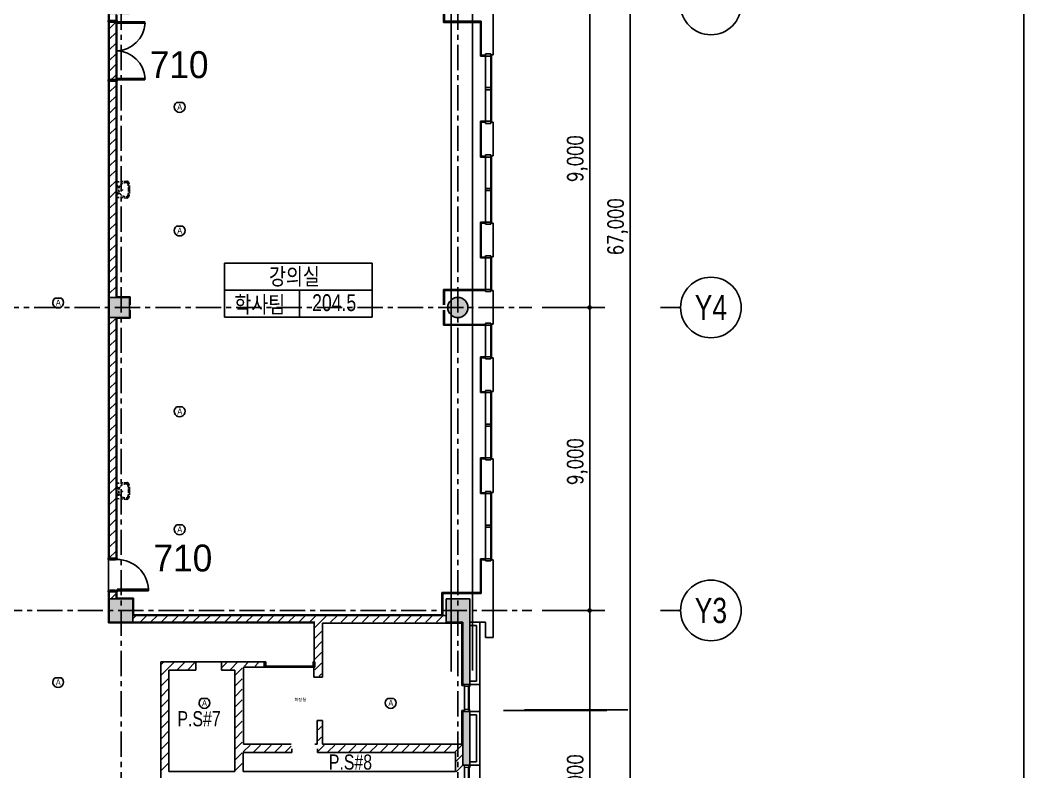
# Model space of a CAD drawing. Extents: x 1198601 to 1325177, y -301855 to -214174.
# Drawn here: x 1295371 to 1325177, y -277016 to -254682 of the extents above; entities that cross this region are included whole.
import ezdxf
from ezdxf.enums import TextEntityAlignment as Align

# ---------------------------------------------------------------- set-up
doc = ezdxf.new("R2010")
doc.units = 0
doc.header["$LTSCALE"] = 600
doc.header["$MEASUREMENT"] = 0
for name, pattern in [('CEN', [62, 60, -1, 0, -1]), ('CENTER', [2, 1.25, -0.25, 0.25, -0.25]), ('HID', [0.375, 0.25, -0.125])]:
    doc.linetypes.add(name, pattern=pattern)
doc.layers.get('0').update_dxf_attribs({"linetype": 'CONTINUOUS'})
for name, color, linetype in [('252', 252, 'CONTINUOUS'), ('A-DOOR', 3, 'CONTINUOUS'), ('Beacon', 3, 'CONTINUOUS'), ('CEN', 1, 'CENTER'), ('DIM', 9, 'CONTINUOUS'), ('INT1', 13, 'HID'), ('WALLLL', 7, 'CONTINUOUS')]:
    doc.layers.add(name, color=color, linetype=linetype)
doc.styles.add('AT3', font='romans.shx', dxfattribs={"width": 0.8, "bigfont": 'whgtxt.shx'})
doc.styles.add('BUBBLE', font='Dotum.ttf', dxfattribs={"width": 0.8})
doc.styles.add('GHH', font='Dotum.ttf')
doc.styles.get("Standard").update_dxf_attribs({"font": ''})
doc.styles.add('T25', font='Dotum.ttf', dxfattribs={"width": 0.8})
doc.styles.add('T3', font='Dotum.ttf', dxfattribs={"width": 0.8})
doc.styles.get('STANDARD').set_extended_font_data('HY울릉도M')

# ---------------------------------------------------------------- blocks, each defined once
blk = doc.blocks.new('A$C46A60E2E')
at = {"layer": 'Beacon'}
blk.add_line((0.71, 2.93), (2.48, 2.93), dxfattribs=at)
blk.add_arc((1.6, 1.6), 1.6, 123.5577, 56.4423, dxfattribs=at)
at = {"color": 3, "style": 'GHH', "width": 0.85}
blk.add_text('A', height=1.8, dxfattribs=at).set_placement((1.64, 1.58), align=Align.MIDDLE)

msp = doc.modelspace()

# ---------------------------------------------------------------- hatches: boundary and pattern name
at = {"layer": '252'}
h = msp.add_hatch(color=256, dxfattribs=at)
edge = h.paths.add_edge_path()
edge.add_arc((1308370, -236220), 300, 0, 360)
h.paths.add_polyline_path([(1298020, -235920), (1298620, -235920), (1298620, -236520), (1298020, -236520)])
h.paths.add_polyline_path([(1286020, -235920), (1286620, -235920), (1286620, -236520), (1286020, -236520)])
h.paths.add_polyline_path([(1286020, -244920), (1286620, -244920), (1286620, -245520), (1286020, -245520)])
h.paths.add_polyline_path([(1298020, -244920), (1298620, -244920), (1298620, -245520), (1298020, -245520)])
edge = h.paths.add_edge_path()
edge.add_arc((1308370, -245220), 300, 0, 360)
h.paths.add_polyline_path([(1298020, -253920), (1298620, -253920), (1298620, -254520), (1298020, -254520)])
h.paths.add_polyline_path([(1286020, -253920), (1286620, -253920), (1286620, -254520), (1286020, -254520)])
edge = h.paths.add_edge_path()
edge.add_arc((1308370, -254220), 300, 0, 360)
h.paths.add_polyline_path([(1298020, -262920), (1298620, -262920), (1298620, -263520), (1298020, -263520)])
h.paths.add_polyline_path([(1286020, -262920), (1286620, -262920), (1286620, -263520), (1286020, -263520)])
edge = h.paths.add_edge_path()
edge.add_arc((1308370, -263220), 300, 0, 360)
h.paths.add_polyline_path([(1286020, -271870), (1286620, -271870), (1286620, -272470), (1286020, -272470)])
h.paths.add_polyline_path([(1298020, -271870), (1298720, -271870), (1298720, -272570), (1298020, -272570)])
h.paths.add_polyline_path([(1298020, -293570), (1298620, -293570), (1298620, -294570), (1298020, -294570)])
h.paths.add_polyline_path([(1298020, -281870), (1298720, -281870), (1298720, -282570), (1298020, -282570)])
h.paths.add_polyline_path([(1286020, -293570), (1286620, -293570), (1286620, -294570), (1286020, -294570)])
for points in [[(1308520, -274420), (1308720, -274420), (1308720, -272570), (1308720, -271870), (1308020, -271870), (1308020, -272570), (1308520, -272570)], [(1308720, -275220), (1308520, -275220), (1308520, -276820), (1308720, -276820)]]:
    msp.add_hatch(color=256, dxfattribs=at).paths.add_polyline_path(points)

# ---------------------------------------------------------------- linework, layer by layer
for p, q in [((1301441, -261905), (1305821, -261905)), ((1301441, -263505), (1301441, -261905)), ((1305821, -261905), (1305821, -263505)), ((1301442, -262706), (1305822, -262706)), ((1303669, -263525), (1303669, -262725)), ((1305821, -263505), (1301441, -263505))]:
    msp.add_line(p, q)
at = {"color": 0, "linetype": 'ByBlock'}
for centre, start, end in [((1312283, -263220), 90, 270), ((1312283, -263220), 90, 270), ((1312283, -263220), 270, 90), ((1312283, -263220), 270, 90), ((1312283, -272220), 90, 270), ((1312283, -272220), 90, 270), ((1312283, -272220), 270, 90), ((1312283, -272220), 270, 90)]:
    msp.add_arc(centre, 46.9, start, end, dxfattribs=at)
at = {"layer": 'A-DOOR'}
for p, q in [((1298250, -254695), (1297990, -254695)), ((1297990, -254695), (1297990, -254730)), ((1297990, -254730), (1298040, -254730)), ((1298040, -254730), (1298040, -254745)), ((1298040, -254745), (1298200, -254745)), ((1298200, -254745), (1298200, -254730)), ((1298200, -254730), (1298250, -254730)), ((1298250, -254730), (1298250, -254695)), ((1298250, -254730), (1298250, -254775)), ((1299080, -254730), (1298250, -254730)), ((1298250, -254775), (1299080, -254775)), ((1299080, -254775), (1299080, -254730)), ((1297990, -256495), (1297990, -256460)), ((1297990, -256460), (1298040, -256460)), ((1298250, -256495), (1297990, -256495)), ((1298040, -256460), (1298040, -256445)), ((1298040, -256445), (1298200, -256445)), ((1298200, -256445), (1298200, -256460)), ((1298200, -256460), (1298250, -256460)), ((1298250, -256460), (1298250, -256415)), ((1298250, -256415), (1299080, -256415)), ((1298250, -256460), (1298250, -256495)), ((1299080, -256460), (1298250, -256460)), ((1299080, -256415), (1299080, -256460)), ((1298250, -270670), (1297990, -270670)), ((1297990, -270670), (1297990, -270705)), ((1297990, -270705), (1298040, -270705)), ((1298040, -270705), (1298040, -270720)), ((1298040, -270720), (1298200, -270720)), ((1298200, -270720), (1298200, -270705)), ((1298200, -270705), (1298250, -270705)), ((1298250, -270705), (1298250, -270670)), ((1297990, -271670), (1297990, -271635)), ((1297990, -271635), (1298040, -271635)), ((1298250, -271670), (1297990, -271670)), ((1298040, -271635), (1298040, -271620)), ((1298040, -271620), (1298200, -271620)), ((1298200, -271620), (1298200, -271635)), ((1298200, -271635), (1298250, -271635)), ((1298250, -271635), (1298250, -271590)), ((1298250, -271590), (1299180, -271590)), ((1298250, -271635), (1298250, -271670)), ((1299180, -271635), (1298250, -271635)), ((1299180, -271590), (1299180, -271635))]:
    msp.add_line(p, q, dxfattribs=at)
for centre, radius, start, end in [((1298217, -254731), 865, 271.7623, 357.0621), ((1298217, -256459), 865, 2.9379, 88.2377), ((1298250, -271637), 932, 2.8874, 89.9532)]:
    msp.add_arc(centre, radius, start, end, dxfattribs=at)
at = {"layer": 'CEN'}
for p, q in [((1298370, -223020), (1298370, -297451)), ((1308370, -223020), (1308370, -297451)), ((1280187, -263220), (1310570, -263220)), ((1208283, -272220), (1310570, -272220))]:
    msp.add_line(p, q, dxfattribs=at)
at = {"layer": 'DIM'}
for p, q in [((1313483, -226770), (1313483, -294670)), ((1312283, -253770), (1312283, -263670)), ((1312283, -262770), (1312283, -272670)), ((1310870, -263220), (1312733, -263220)), ((1310870, -263220), (1312733, -263220)), ((1314383, -263220), (1314983, -263220)), ((1312283, -271770), (1312283, -282670)), ((1310870, -272220), (1312733, -272220)), ((1310870, -272220), (1312733, -272220)), ((1314383, -272220), (1314983, -272220))]:
    msp.add_line(p, q, dxfattribs=at)
for centre in [(1315883, -254220), (1315883, -263220), (1315883, -272220)]:
    msp.add_circle(centre, 900, dxfattribs=at)
at = {"layer": 'INT1', "ltscale": 0.5}
for p, q in [((1298540, -259469), (1298240, -259489)), ((1298240, -259489), (1298240, -259719)), ((1298240, -259719), (1298240, -259949)), ((1298620, -259719), (1298620, -259669)), ((1298620, -259769), (1298620, -259719)), ((1298240, -259949), (1298540, -259969)), ((1298540, -268419), (1298240, -268439)), ((1298240, -268439), (1298240, -268669)), ((1298240, -268669), (1298240, -268899)), ((1298620, -268669), (1298620, -268619)), ((1298620, -268719), (1298620, -268669)), ((1298240, -268899), (1298540, -268919))]:
    msp.add_line(p, q, dxfattribs=at)
for centre in [(1298284, -259617), (1298284, -259822), (1298392, -259720), (1298284, -268567), (1298284, -268772), (1298392, -268670)]:
    msp.add_circle(centre, 19.2, dxfattribs=at)
for centre, radius, start, end in [((1298511, -259719), 210, 87.3356, 180), ((1298518, -259566), 56.8, 16.1845, 87.3356), ((1298544, -259520), 51.1, 24.2584, 93.8141), ((1298012, -259713), 583, 359.2879, 16.1845), ((1298271, -259643), 351, 355.7575, 24.2584), ((1298511, -259721), 210, 180, 272.6644), ((1298518, -259874), 56.8, 272.6644, 343.8155), ((1298012, -259727), 583, 343.8155, 0.7121), ((1298271, -259795), 351, 335.7416, 4.2425), ((1298544, -259918), 51.1, 266.1859, 335.7416), ((1298511, -268669), 210, 87.3356, 180), ((1298518, -268516), 56.8, 16.1845, 87.3356), ((1298544, -268470), 51.1, 24.2584, 93.8141), ((1298012, -268663), 583, 359.2879, 16.1845), ((1298271, -268593), 351, 355.7575, 24.2584), ((1298511, -268671), 210, 180, 272.6644), ((1298518, -268824), 56.8, 272.6644, 343.8155), ((1298012, -268677), 583, 343.8155, 0.7121), ((1298271, -268745), 351, 335.7416, 4.2425), ((1298544, -268868), 51.1, 266.1859, 335.7416)]:
    msp.add_arc(centre, radius, start, end, dxfattribs=at)
at = {"layer": 'WALLLL'}
for p, q in [((1325177, -214174), (1325177, -301855)), ((1298000, -251920), (1298000, -260920)), ((1308801, -253337), (1308801, -262337)), ((1308173, -253365), (1308173, -262365)), ((1309420, -255720), (1309420, -253720)), ((1298020, -254520), (1298020, -260920)), ((1298220, -254520), (1298220, -260920)), ((1298240, -254540), (1298240, -260920)), ((1307940, -254750), (1307940, -254300)), ((1307970, -254300), (1307970, -254720)), ((1298020, -254939), (1298220, -254739)), ((1309040, -254750), (1307940, -254750)), ((1307970, -254720), (1309065, -254720)), ((1309040, -255750), (1309040, -254750)), ((1309065, -254720), (1309065, -255725)), ((1298020, -255253), (1298220, -255053)), ((1298020, -255568), (1298220, -255368)), ((1298020, -255882), (1298220, -255682)), ((1309065, -255725), (1309190, -255725)), ((1309346, -255690), (1309190, -255690)), ((1309190, -255690), (1309190, -255750)), ((1309346, -255715), (1309346, -255690)), ((1309370, -255715), (1309346, -255715)), ((1309346, -255750), (1309346, -255725)), ((1309346, -255725), (1309370, -255725)), ((1309370, -255725), (1309370, -255715)), ((1309370, -257720), (1309370, -255720)), ((1309370, -255720), (1309420, -255720)), ((1298020, -256196), (1298220, -255996)), ((1309190, -255750), (1309040, -255750)), ((1309190, -257690), (1309190, -255750)), ((1309190, -255750), (1309346, -255750)), ((1309346, -257690), (1309346, -255750)), ((1298020, -256511), (1298220, -256311)), ((1298020, -256825), (1298220, -256625)), ((1309346, -256690), (1309190, -256690)), ((1309190, -256690), (1309190, -256750)), ((1309190, -256750), (1309346, -256750)), ((1309346, -256715), (1309346, -256690)), ((1309370, -256715), (1309346, -256715)), ((1309346, -256750), (1309346, -256725)), ((1309346, -256725), (1309370, -256725)), ((1309370, -256725), (1309370, -256715)), ((1298020, -257139), (1298220, -256939)), ((1298020, -257454), (1298220, -257254)), ((1298020, -257768), (1298220, -257568)), ((1309190, -257690), (1309040, -257690)), ((1309040, -257690), (1309040, -258750)), ((1309190, -257715), (1309065, -257715)), ((1309065, -257715), (1309065, -258725)), ((1309346, -257690), (1309190, -257690)), ((1309190, -257690), (1309190, -257750)), ((1309190, -257750), (1309346, -257750)), ((1309346, -257715), (1309346, -257690)), ((1309370, -257715), (1309346, -257715)), ((1309346, -257750), (1309346, -257725)), ((1309346, -257725), (1309370, -257725)), ((1309370, -257725), (1309370, -257715)), ((1309420, -257720), (1309370, -257720)), ((1309420, -258720), (1309420, -257720)), ((1298020, -258082), (1298220, -257882)), ((1298020, -258397), (1298220, -258197)), ((1298020, -258711), (1298220, -258511)), ((1309346, -258690), (1309190, -258690)), ((1309190, -258690), (1309190, -258750)), ((1309346, -258715), (1309346, -258690)), ((1298020, -259025), (1298220, -258825)), ((1309040, -258750), (1309190, -258750)), ((1309065, -258725), (1309190, -258725)), ((1309190, -260690), (1309190, -258750)), ((1309190, -258750), (1309346, -258750)), ((1309370, -258715), (1309346, -258715)), ((1309346, -258750), (1309346, -258725)), ((1309346, -258725), (1309370, -258725)), ((1309346, -260690), (1309346, -258750)), ((1309370, -258725), (1309370, -258715)), ((1309370, -260720), (1309370, -258720)), ((1309370, -258720), (1309420, -258720)), ((1298020, -259339), (1298220, -259139)), ((1298020, -259654), (1298220, -259454)), ((1298020, -259968), (1298220, -259768)), ((1309346, -259690), (1309190, -259690)), ((1309190, -259690), (1309190, -259750)), ((1309190, -259750), (1309346, -259750)), ((1309346, -259715), (1309346, -259690)), ((1309370, -259715), (1309346, -259715)), ((1309346, -259750), (1309346, -259725)), ((1309346, -259725), (1309370, -259725)), ((1309370, -259725), (1309370, -259715)), ((1298020, -260282), (1298220, -260082)), ((1298020, -260597), (1298220, -260397)), ((1298020, -260911), (1298220, -260711)), ((1309190, -260690), (1309040, -260690)), ((1309040, -260690), (1309040, -261750)), ((1309190, -260715), (1309065, -260715)), ((1309065, -260715), (1309065, -261725)), ((1309346, -260690), (1309190, -260690)), ((1309190, -260690), (1309190, -260750)), ((1309190, -260750), (1309346, -260750)), ((1309346, -260715), (1309346, -260690)), ((1309370, -260715), (1309346, -260715)), ((1309346, -260750), (1309346, -260725)), ((1309346, -260725), (1309370, -260725)), ((1309370, -260725), (1309370, -260715)), ((1309420, -260720), (1309370, -260720)), ((1309420, -261720), (1309420, -260720)), ((1298000, -260920), (1298000, -271670)), ((1298020, -260920), (1298020, -262920)), ((1298020, -261234), (1298220, -261034)), ((1298220, -260920), (1298220, -262920)), ((1298240, -260920), (1298240, -262900)), ((1298020, -261549), (1298220, -261349)), ((1298020, -261863), (1298220, -261663)), ((1309346, -261690), (1309190, -261690)), ((1309190, -261690), (1309190, -261750)), ((1309346, -261715), (1309346, -261690)), ((1298020, -262177), (1298220, -261977)), ((1309040, -261750), (1309190, -261750)), ((1309065, -261725), (1309190, -261725)), ((1309190, -262690), (1309190, -261750)), ((1309190, -261750), (1309346, -261750)), ((1309370, -261715), (1309346, -261715)), ((1309346, -261750), (1309346, -261725)), ((1309346, -261725), (1309370, -261725)), ((1309346, -262690), (1309346, -261750)), ((1309370, -261725), (1309370, -261715)), ((1309370, -262720), (1309370, -261720)), ((1309370, -261720), (1309420, -261720)), ((1298020, -262491), (1298220, -262291)), ((1308173, -262365), (1308173, -273115)), ((1308801, -262337), (1308801, -273087)), ((1298020, -262806), (1298220, -262606)), ((1307945, -263145), (1307945, -262690)), ((1307945, -262690), (1309190, -262690)), ((1307970, -263145), (1307970, -262715)), ((1307970, -262715), (1309190, -262715)), ((1309346, -262690), (1309190, -262690)), ((1309190, -262690), (1309190, -262750)), ((1309190, -262750), (1309346, -262750)), ((1309346, -262715), (1309346, -262690)), ((1309370, -262715), (1309346, -262715)), ((1309346, -262750), (1309346, -262725)), ((1309346, -262725), (1309370, -262725)), ((1309370, -262725), (1309370, -262715)), ((1309420, -262720), (1309370, -262720)), ((1309420, -263720), (1309420, -262720)), ((1298212, -262920), (1298220, -262911)), ((1298240, -262900), (1298640, -262900)), ((1298640, -262900), (1298640, -263145)), ((1298640, -263295), (1298640, -263540)), ((1307945, -263750), (1307945, -263295)), ((1307970, -263725), (1307970, -263295)), ((1298020, -263520), (1298020, -270670)), ((1298020, -263740), (1298220, -263540)), ((1298220, -263520), (1298220, -270670)), ((1298640, -263540), (1298240, -263540)), ((1298240, -263540), (1298240, -270670)), ((1309190, -263750), (1307945, -263750)), ((1309190, -263725), (1307970, -263725)), ((1309346, -263690), (1309190, -263690)), ((1309190, -263690), (1309190, -263750)), ((1309190, -264690), (1309190, -263750)), ((1309190, -263750), (1309346, -263750)), ((1309346, -263715), (1309346, -263690)), ((1309370, -263715), (1309346, -263715)), ((1309346, -263750), (1309346, -263725)), ((1309346, -263725), (1309370, -263725)), ((1309346, -264690), (1309346, -263750)), ((1309370, -263725), (1309370, -263715)), ((1309370, -264720), (1309370, -263720)), ((1309370, -263720), (1309420, -263720)), ((1298020, -264054), (1298220, -263854)), ((1298020, -264368), (1298220, -264168)), ((1298020, -264683), (1298220, -264483)), ((1298020, -264997), (1298220, -264797)), ((1309190, -264690), (1309040, -264690)), ((1309040, -264690), (1309040, -265750)), ((1309190, -264715), (1309065, -264715)), ((1309065, -264715), (1309065, -265725)), ((1309346, -264690), (1309190, -264690)), ((1309190, -264690), (1309190, -264750)), ((1309190, -264750), (1309346, -264750)), ((1309346, -264715), (1309346, -264690)), ((1309370, -264715), (1309346, -264715)), ((1309346, -264750), (1309346, -264725)), ((1309346, -264725), (1309370, -264725)), ((1309370, -264725), (1309370, -264715)), ((1309420, -264720), (1309370, -264720)), ((1309420, -265720), (1309420, -264720)), ((1298020, -265311), (1298220, -265111)), ((1298020, -265626), (1298220, -265426)), ((1298020, -265940), (1298220, -265740)), ((1309040, -265750), (1309190, -265750)), ((1309065, -265725), (1309190, -265725)), ((1309346, -265690), (1309190, -265690)), ((1309190, -265690), (1309190, -265750)), ((1309190, -267690), (1309190, -265750)), ((1309190, -265750), (1309346, -265750)), ((1309346, -265715), (1309346, -265690)), ((1309370, -265715), (1309346, -265715)), ((1309346, -265750), (1309346, -265725)), ((1309346, -265725), (1309370, -265725)), ((1309346, -267690), (1309346, -265750)), ((1309370, -265725), (1309370, -265715)), ((1309370, -267720), (1309370, -265720)), ((1309370, -265720), (1309420, -265720)), ((1298020, -266254), (1298220, -266054)), ((1298020, -266569), (1298220, -266369)), ((1298020, -266883), (1298220, -266683)), ((1309346, -266690), (1309190, -266690)), ((1309190, -266690), (1309190, -266750)), ((1309190, -266750), (1309346, -266750)), ((1309346, -266715), (1309346, -266690)), ((1309370, -266715), (1309346, -266715)), ((1309346, -266750), (1309346, -266725)), ((1309346, -266725), (1309370, -266725)), ((1309370, -266725), (1309370, -266715)), ((1298020, -267197), (1298220, -266997)), ((1298020, -267512), (1298220, -267312)), ((1298020, -267826), (1298220, -267626)), ((1298020, -268140), (1298220, -267940)), ((1309190, -267690), (1309040, -267690)), ((1309040, -267690), (1309040, -268750)), ((1309190, -267715), (1309065, -267715)), ((1309065, -267715), (1309065, -268725)), ((1309346, -267690), (1309190, -267690)), ((1309190, -267690), (1309190, -267750)), ((1309190, -267750), (1309346, -267750)), ((1309346, -267715), (1309346, -267690)), ((1309370, -267715), (1309346, -267715)), ((1309346, -267750), (1309346, -267725)), ((1309346, -267725), (1309370, -267725)), ((1309370, -267725), (1309370, -267715)), ((1309420, -267720), (1309370, -267720)), ((1309420, -268720), (1309420, -267720)), ((1298020, -268454), (1298220, -268254)), ((1298020, -268769), (1298220, -268569)), ((1309040, -268750), (1309190, -268750)), ((1309065, -268725), (1309190, -268725)), ((1309346, -268690), (1309190, -268690)), ((1309190, -268690), (1309190, -268750)), ((1309190, -270690), (1309190, -268750)), ((1309190, -268750), (1309346, -268750)), ((1309346, -268715), (1309346, -268690)), ((1309370, -268715), (1309346, -268715)), ((1309346, -268750), (1309346, -268725)), ((1309346, -268725), (1309370, -268725)), ((1309346, -270690), (1309346, -268750)), ((1309370, -268725), (1309370, -268715)), ((1309370, -270720), (1309370, -268720)), ((1309370, -268720), (1309420, -268720)), ((1298020, -269083), (1298220, -268883)), ((1298020, -269397), (1298220, -269197)), ((1298020, -269712), (1298220, -269512)), ((1309346, -269690), (1309190, -269690)), ((1309190, -269690), (1309190, -269750)), ((1309346, -269715), (1309346, -269690)), ((1309370, -269715), (1309346, -269715)), ((1309346, -269750), (1309346, -269725)), ((1309346, -269725), (1309370, -269725)), ((1309370, -269725), (1309370, -269715)), ((1298020, -270026), (1298220, -269826)), ((1309190, -269750), (1309346, -269750)), ((1298020, -270340), (1298220, -270140)), ((1298020, -270655), (1298220, -270455)), ((1309190, -270690), (1309040, -270690)), ((1309040, -270690), (1309040, -271690)), ((1309190, -270715), (1309065, -270715)), ((1309065, -270715), (1309065, -271715)), ((1309346, -270690), (1309190, -270690)), ((1309190, -270690), (1309190, -270750)), ((1309190, -270750), (1309346, -270750)), ((1309346, -270715), (1309346, -270690)), ((1309370, -270715), (1309346, -270715)), ((1309346, -270750), (1309346, -270725)), ((1309346, -270725), (1309370, -270725)), ((1309370, -270725), (1309370, -270715)), ((1309420, -270720), (1309370, -270720)), ((1309420, -273020), (1309420, -270720)), ((1298000, -271670), (1298000, -272590)), ((1298020, -271670), (1298020, -271870)), ((1298020, -271670), (1298220, -271670)), ((1298062, -271870), (1298220, -271712)), ((1298220, -271670), (1298220, -271870)), ((1298240, -271850), (1298240, -271670)), ((1309040, -271690), (1307895, -271690)), ((1307895, -271690), (1307895, -272370)), ((1309065, -271715), (1307920, -271715)), ((1307920, -271715), (1307920, -272370)), ((1298740, -271850), (1298240, -271850)), ((1298740, -272350), (1298740, -271850)), ((1308020, -272370), (1298720, -272370)), ((1298720, -272469), (1298820, -272370)), ((1307895, -272350), (1298740, -272350)), ((1298934, -272570), (1299134, -272370)), ((1299248, -272570), (1299448, -272370)), ((1299562, -272570), (1299762, -272370)), ((1299877, -272570), (1300077, -272370)), ((1300191, -272570), (1300391, -272370)), ((1300505, -272570), (1300705, -272370)), ((1300820, -272570), (1301020, -272370)), ((1301134, -272570), (1301334, -272370)), ((1301448, -272570), (1301648, -272370)), ((1301763, -272570), (1301963, -272370)), ((1302077, -272570), (1302277, -272370)), ((1302391, -272570), (1302591, -272370)), ((1302706, -272570), (1302906, -272370)), ((1303020, -272570), (1303220, -272370)), ((1303334, -272570), (1303534, -272370)), ((1303648, -272570), (1303848, -272370)), ((1303963, -272570), (1304163, -272370)), ((1304120, -272727), (1304477, -272370)), ((1304591, -272570), (1304791, -272370)), ((1304906, -272570), (1305106, -272370)), ((1305220, -272570), (1305420, -272370)), ((1305534, -272570), (1305734, -272370)), ((1305849, -272570), (1306049, -272370)), ((1306163, -272570), (1306363, -272370)), ((1306477, -272570), (1306677, -272370)), ((1306792, -272570), (1306992, -272370)), ((1307106, -272570), (1307306, -272370)), ((1308020, -272370), (1307170, -272370)), ((1307420, -272570), (1307620, -272370)), ((1307734, -272570), (1307934, -272370)), ((1298000, -272590), (1304100, -272590)), ((1304120, -272570), (1298720, -272570)), ((1304100, -272590), (1304100, -273750)), ((1304350, -274200), (1304350, -272600)), ((1304350, -272600), (1308490, -272600)), ((1305380, -272600), (1305360, -272600)), ((1308490, -272600), (1308490, -274450)), ((1308520, -272570), (1308520, -274420)), ((1308720, -272570), (1308720, -274420)), ((1309020, -272570), (1308720, -272570)), ((1308920, -272670), (1308720, -272670)), ((1308920, -274320), (1308920, -272670)), ((1309020, -274420), (1309020, -272570)), ((1309020, -272570), (1309190, -272570)), ((1309190, -272570), (1309190, -273020)), ((1304120, -273041), (1304320, -272841)), ((1309190, -273020), (1309420, -273020)), ((1309190, -273020), (1309420, -273020)), ((1304120, -273355), (1304320, -273155)), ((1308173, -273115), (1308173, -274035)), ((1308801, -273087), (1308801, -274007)), ((1304120, -273670), (1304320, -273470)), ((1301348, -273750), (1299550, -273750)), ((1299550, -273750), (1299550, -280690)), ((1299570, -273819), (1299620, -273770)), ((1299570, -274134), (1299934, -273770)), ((1300048, -273970), (1300248, -273770)), ((1300363, -273970), (1300563, -273770)), ((1300587, -273750), (1300590, -273990)), ((1302620, -273750), (1301348, -273750)), ((1301350, -273990), (1301348, -273750)), ((1301370, -273905), (1301506, -273770)), ((1301620, -273970), (1301820, -273770)), ((1302620, -273900), (1302000, -273900)), ((1302000, -273900), (1302000, -276190)), ((1302034, -273870), (1302134, -273770)), ((1302348, -273870), (1302448, -273770)), ((1302620, -273900), (1302620, -273750)), ((1302620, -273750), (1302670, -273750)), ((1302670, -273900), (1302620, -273900)), ((1302670, -273750), (1302670, -273900)), ((1304070, -273870), (1302670, -273870)), ((1304070, -273900), (1302670, -273900)), ((1304070, -273900), (1304070, -273750)), ((1304070, -273750), (1304120, -273750)), ((1304120, -273900), (1304070, -273900)), ((1304090, -273900), (1304090, -274200)), ((1304120, -273750), (1304120, -273900)), ((1304120, -273984), (1304320, -273784)), ((1300590, -273990), (1299790, -273990)), ((1299790, -273990), (1299790, -277000)), ((1301750, -273990), (1301350, -273990)), ((1301750, -277000), (1301750, -273990)), ((1301770, -274134), (1301970, -273934)), ((1304090, -274200), (1304350, -274200)), ((1304249, -274170), (1304320, -274098)), ((1299570, -274448), (1299770, -274248)), ((1301770, -274448), (1301970, -274248)), ((1308490, -274450), (1308570, -274450)), ((1308720, -274420), (1308520, -274420)), ((1308570, -274480), (1308570, -275160)), ((1308681, -274480), (1308681, -275160)), ((1308705, -274480), (1308705, -275160)), ((1308720, -274320), (1308920, -274320)), ((1308720, -274420), (1309020, -274420)), ((1309020, -275220), (1309020, -274420)), ((1299570, -274762), (1299770, -274562)), ((1301770, -274762), (1301970, -274562)), ((1299570, -275076), (1299770, -274876)), ((1301770, -275077), (1301970, -274877)), ((1299570, -275391), (1299770, -275191)), ((1301770, -275391), (1301970, -275191)), ((1308490, -276190), (1308490, -275190)), ((1308490, -275190), (1308570, -275190)), ((1308520, -275220), (1308520, -276820)), ((1308720, -275220), (1308520, -275220)), ((1308720, -275220), (1308720, -276820)), ((1309020, -275220), (1308720, -275220)), ((1308920, -275320), (1308720, -275320)), ((1308920, -276720), (1308920, -275320)), ((1309020, -276820), (1309020, -275220)), ((1311521, -275196), (1309723, -275195)), ((1312148, -275168), (1310351, -275167)), ((1312793, -275195), (1311521, -275196)), ((1313421, -275167), (1312148, -275168)), ((1299570, -275705), (1299770, -275505)), ((1301770, -275705), (1301970, -275505)), ((1304190, -276190), (1304190, -275490)), ((1304190, -275490), (1304350, -275490)), ((1304220, -275770), (1304320, -275670)), ((1304350, -275490), (1304350, -276190)), ((1299570, -276019), (1299770, -275819)), ((1301770, -276020), (1301970, -275820)), ((1304220, -276084), (1304320, -275984)), ((1299570, -276334), (1299770, -276134)), ((1301770, -276334), (1301970, -276134)), ((1301999, -276420), (1302199, -276220)), ((1302000, -276190), (1303420, -276190)), ((1302313, -276420), (1302513, -276220)), ((1302627, -276420), (1302827, -276220)), ((1302942, -276420), (1303142, -276220)), ((1303256, -276420), (1303420, -276255)), ((1304120, -276190), (1304190, -276190)), ((1304220, -276398), (1304399, -276220)), ((1304350, -276190), (1308490, -276190)), ((1304513, -276420), (1304713, -276220)), ((1304827, -276420), (1305027, -276220)), ((1305142, -276420), (1305342, -276220)), ((1305456, -276420), (1305656, -276220)), ((1305770, -276420), (1305970, -276220)), ((1306085, -276420), (1306285, -276220)), ((1306399, -276420), (1306599, -276220)), ((1306713, -276420), (1306913, -276220)), ((1307028, -276420), (1307228, -276220)), ((1307342, -276420), (1307542, -276220)), ((1307656, -276420), (1307856, -276220)), ((1307970, -276420), (1308170, -276220)), ((1308285, -276420), (1308485, -276220)), ((1299570, -276648), (1299770, -276448)), ((1301770, -276648), (1301970, -276448)), ((1303440, -276440), (1301990, -276440)), ((1301990, -276440), (1301990, -277000)), ((1303440, -276330), (1303440, -276440)), ((1304200, -276440), (1304200, -276330)), ((1308300, -276440), (1304200, -276440)), ((1308300, -277000), (1308300, -276440)), ((1308320, -276699), (1308520, -276499)), ((1299570, -276962), (1299770, -276762)), ((1301770, -276962), (1301970, -276762)), ((1308320, -277013), (1308520, -276813)), ((1308720, -276820), (1308520, -276820)), ((1308570, -276880), (1308570, -277560)), ((1308681, -276880), (1308681, -277560)), ((1308705, -276880), (1308705, -277560)), ((1308720, -276720), (1308920, -276720)), ((1308720, -276820), (1309020, -276820)), ((1309020, -277620), (1309020, -276820)), ((1299790, -277000), (1301750, -277000)), ((1301990, -277000), (1308300, -277000))]:
    msp.add_line(p, q, dxfattribs=at)
at = {"layer": 'WALLLL', "ltscale": 3}
for p, q in [((1298020, -262920), (1298620, -262920)), ((1298020, -263520), (1298020, -262920)), ((1298620, -262920), (1298620, -263520)), ((1298620, -263520), (1298020, -263520)), ((1298020, -271870), (1298720, -271870)), ((1298020, -272570), (1298020, -271870)), ((1298720, -271870), (1298720, -272570)), ((1308020, -272570), (1308020, -271870)), ((1308020, -271870), (1308720, -271870)), ((1308720, -271870), (1308720, -272570)), ((1298720, -272570), (1298020, -272570)), ((1308520, -272570), (1308020, -272570))]:
    msp.add_line(p, q, dxfattribs=at)
at = {"layer": 'WALLLL', "lineweight": 9}
for p, q in [((1308570, -274480), (1308570, -274420)), ((1308570, -274420), (1308681, -274420)), ((1308681, -274480), (1308570, -274480)), ((1308681, -274420), (1308681, -274420)), ((1308681, -274420), (1308705, -274420)), ((1308705, -274455), (1308681, -274455)), ((1308681, -274455), (1308681, -274480)), ((1308705, -274420), (1308705, -274420)), ((1308705, -274420), (1308720, -274420)), ((1308705, -274480), (1308705, -274455)), ((1308720, -274480), (1308705, -274480)), ((1308720, -274420), (1308720, -274480)), ((1308681, -275160), (1308570, -275160)), ((1308570, -275160), (1308570, -275220)), ((1308570, -275220), (1308681, -275220)), ((1308681, -275185), (1308681, -275160)), ((1308705, -275185), (1308681, -275185)), ((1308681, -275220), (1308681, -275220)), ((1308681, -275220), (1308705, -275220)), ((1308705, -275160), (1308705, -275185)), ((1308720, -275160), (1308705, -275160)), ((1308705, -275220), (1308705, -275220)), ((1308705, -275220), (1308720, -275220)), ((1308720, -275220), (1308720, -275160)), ((1308570, -276880), (1308570, -276820)), ((1308570, -276820), (1308681, -276820)), ((1308681, -276880), (1308570, -276880)), ((1308681, -276820), (1308681, -276820)), ((1308681, -276820), (1308705, -276820)), ((1308705, -276855), (1308681, -276855)), ((1308681, -276855), (1308681, -276880)), ((1308705, -276820), (1308705, -276820)), ((1308705, -276820), (1308720, -276820)), ((1308705, -276880), (1308705, -276855)), ((1308720, -276880), (1308705, -276880)), ((1308720, -276820), (1308720, -276880))]:
    msp.add_line(p, q, dxfattribs=at)
at = {"layer": 'WALLLL', "ltscale": 3}
msp.add_circle((1308370, -263220), 300, dxfattribs=at)

# ---------------------------------------------------------------- block references
at = {"layer": 'Beacon', "xscale": 100, "yscale": 100, "zscale": 100}
for p in [(1299948, -257424), (1299948, -261096), (1296341, -263235), (1299948, -266467), (1299948, -269971), (1296341, -274510), (1300684, -275128), (1306215, -275128)]:
    msp.add_blockref('A$C46A60E2E', p, dxfattribs=at)

# ---------------------------------------------------------------- texts
at = {"layer": 'DIM', "linetype": 'CEN', "style": 'AT3', "width": 0.8}
for s, p in [('9,000', (1312077, -259491)), ('67,000', (1313277, -261671)), ('9,000', (1312077, -268491)), ('10,000', (1312077, -278188))]:
    msp.add_text(s, height=450, rotation=90, dxfattribs=at).set_placement(p)
at = {"layer": 'DIM', "style": 'BUBBLE', "width": 0.8}
for s, p in [('Y4', (1315883, -263220)), ('Y3', (1315883, -272220))]:
    msp.add_text(s, height=750, dxfattribs=at).set_placement(p, align=Align.MIDDLE_CENTER)
at = {"layer": 'WALLLL', "style": 'T25'}
msp.add_text('710', height=800, dxfattribs=at).set_placement((1300094, -256007), align=Align.MIDDLE_CENTER)
at = {"layer": 'WALLLL', "style": 'T25', "width": 0.8}
for s, height, p in [('강의실', 500, (1303516, -262300)), ('학사팀', 500, (1302489, -263132)), ('204.5', 500, (1304697, -263077)), ('P.S#7', 450, (1300685, -275436)), ('P.S#8', 450, (1305180, -276723))]:
    msp.add_text(s, height=height, dxfattribs=at).set_placement(p, align=Align.MIDDLE_CENTER)
at = {"layer": 'WALLLL', "linetype": 'CEN'}
msp.add_text('화장실', height=90.4, dxfattribs=at).set_placement((1303517, -274913))
at = {"layer": 'WALLLL', "style": 'T3'}
msp.add_attdef('710', text='실명', height=800, dxfattribs=at).set_placement((1300205, -270662), align=Align.MIDDLE_CENTER)

doc.saveas('drawing.dxf')
